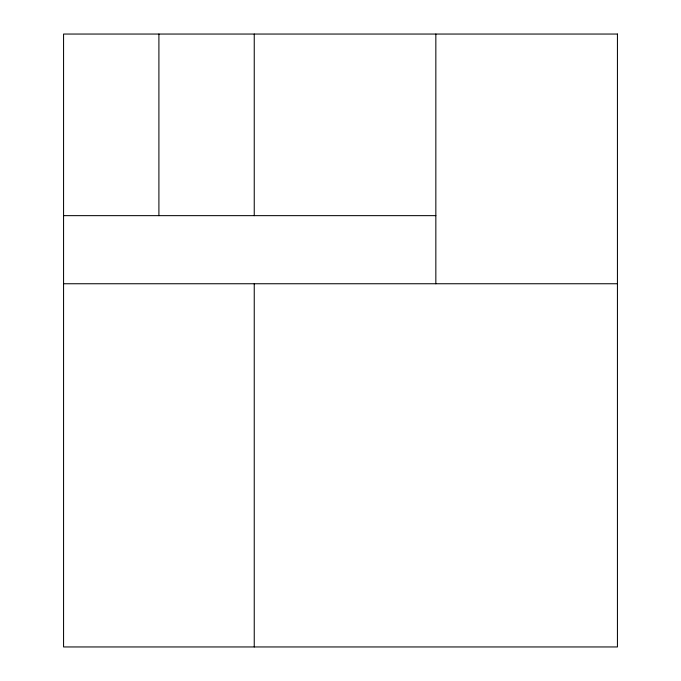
<?xml version="1.0" encoding="UTF-8"?>
<svg xmlns="http://www.w3.org/2000/svg" width="681" height="681" viewBox="0 0 681 681"><rect width="100%" height="100%" fill="white"/><g stroke="black" fill="none" stroke-linecap="round" stroke-linejoin="round"><path stroke-width="1.02" d="M63.563 215.647L435.84 215.647M63.563 283.747L617.437 283.747M435.84 34.05L435.84 283.747M254.243 34.05L254.243 215.647M254.243 283.747L254.243 646.95M158.903 34.05L158.903 215.647M617.437 34.05L63.563 34.05L63.563 646.95L617.437 646.95L617.437 34.05"/></g></svg>
